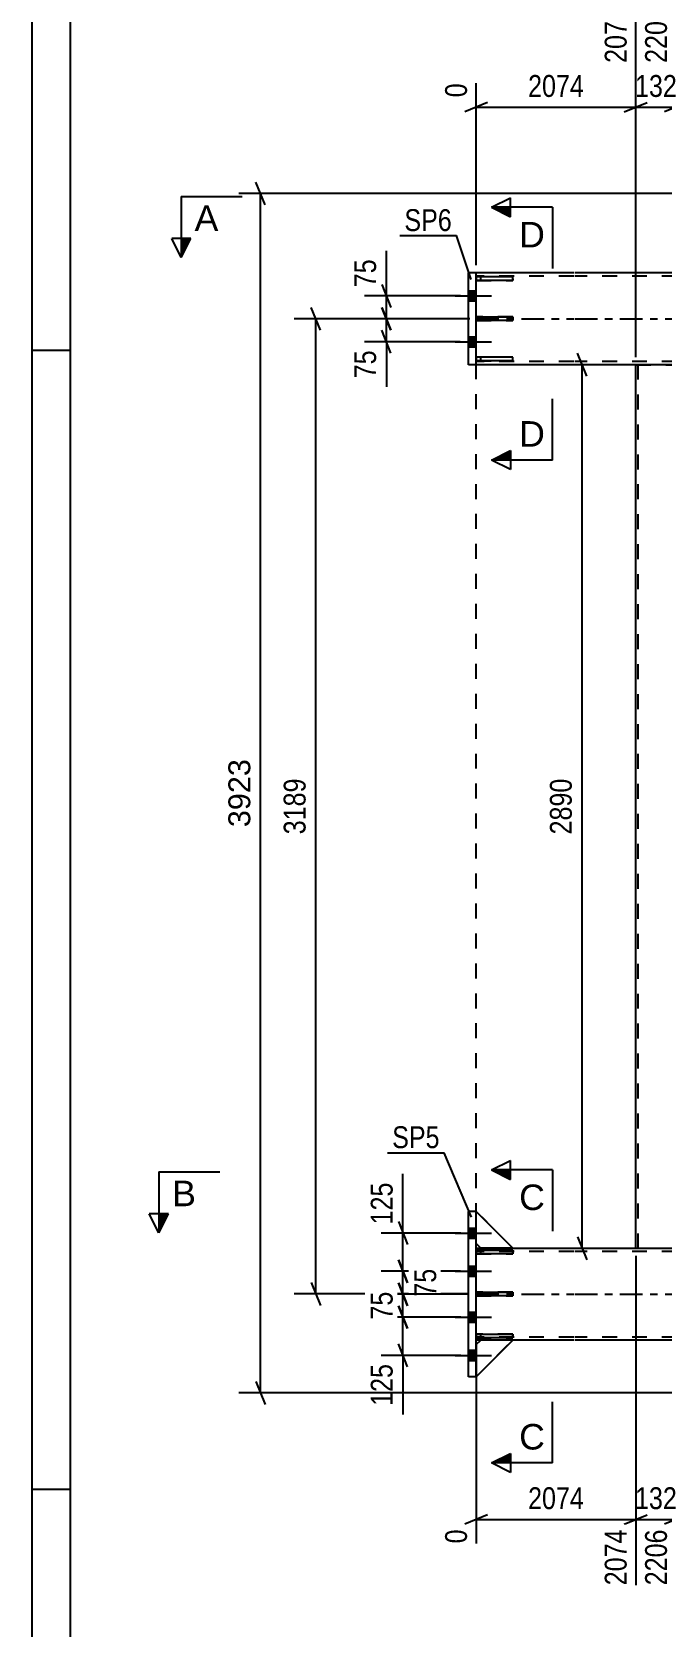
# Model space of a CAD drawing. Header units: millimetres. Extents: x 0 to 841, y 0 to 594.
# Drawn here: x 0 to 82.5, y 280 to 488.7 of the extents above; entities that cross this region are included whole.
import ezdxf

# ---------------------------------------------------------------- set-up
doc = ezdxf.new("R2010")
doc.units = ezdxf.units.MM
doc.linetypes.add('DXK_LINE_DOT2', pattern=[3.9198, 1.9599, -1.9599])
doc.linetypes.add('DXK_LINE_DOT3', pattern=[5.9187, 2.979, -0.9799, 0.9799, -0.9799])
doc.styles.add('Arial', font='ARIAL.TTF', dxfattribs={"height": 0.2})
doc.styles.add('Arial Narrow', font='ARIALN.TTF', dxfattribs={"height": 0.2})

# ---------------------------------------------------------------- blocks, each defined once
blk = doc.blocks.new('Unknown-761549208-1135')
at = {"color": 5, "linetype": 'Continuous'}
for p, q in [((0, 594), (0, 0)), ((5, 589), (5, 5)), ((5, 447), (0, 447)), ((5, 298), (0, 298))]:
    blk.add_line(p, q, dxfattribs=at)
blk = doc.blocks.new('Part-761549208-4518 - 4406')
at = {"color": 7, "linetype": 'DXK_LINE_DOT2'}
for p, q in [((62.96, 318.32), (58.16, 318.32)), ((58.16, 318.32), (58.16, 317.84)), ((58.16, 317.84), (62.96, 317.84)), ((58.76, 317.84), (58.76, 318.32)), ((62.96, 317.84), (62.96, 318.32))]:
    blk.add_line(p, q, dxfattribs=at)
blk = doc.blocks.new('Part-761549208-4519 - 4406')
at = {"color": 7, "linetype": 'DXK_LINE_DOT2'}
for p, q in [((62.96, 329.32), (58.16, 329.32)), ((58.16, 329.32), (58.16, 328.84)), ((58.16, 328.84), (62.96, 328.84)), ((58.76, 328.84), (58.76, 329.32)), ((62.96, 328.84), (62.96, 329.32))]:
    blk.add_line(p, q, dxfattribs=at)
blk = doc.blocks.new('Part-761549208-4520 - 4406')
at = {"color": 7, "linetype": 'DXK_LINE_DOT2'}
for p, q in [((62.96, 323.82), (58.16, 323.82)), ((58.16, 323.82), (58.16, 323.34)), ((58.76, 323.34), (58.76, 323.82)), ((62.96, 323.34), (62.96, 323.82)), ((58.16, 323.34), (62.96, 323.34))]:
    blk.add_line(p, q, dxfattribs=at)
blk = doc.blocks.new('Bolt-761549208-4456 - 4406')
at = {"linetype": 'Continuous'}
for points in [[(57.16, 332.2), (57.16, 330.88), (58.16, 330.88), (58.16, 332.2)], [(57.16, 332.2), (57.16, 330.88), (58.16, 330.88), (58.16, 332.2)], [(57.16, 332.2), (57.16, 330.88), (58.16, 330.88), (58.16, 332.2)], [(57.16, 327.2), (57.16, 325.88), (58.16, 325.88), (58.16, 327.2)], [(57.16, 327.2), (57.16, 325.88), (58.16, 325.88), (58.16, 327.2)], [(57.16, 321.2), (57.16, 319.88), (58.16, 319.88), (58.16, 321.2)], [(57.16, 321.2), (57.16, 319.88), (58.16, 319.88), (58.16, 321.2)], [(57.16, 316.2), (57.16, 314.88), (58.16, 314.88), (58.16, 316.2)], [(57.16, 316.2), (57.16, 314.88), (58.16, 314.88), (58.16, 316.2)], [(57.16, 316.2), (57.16, 314.88), (58.16, 314.88), (58.16, 316.2)]]:
    blk.add_hatch(color=1, dxfattribs=at).paths.add_polyline_path(points)
at = {"color": 1, "linetype": 'Continuous'}
for p, q in [((57.16, 332.2), (58.16, 332.2)), ((57.16, 332.2), (58.16, 332.2)), ((57.16, 332.2), (58.16, 332.2)), ((55.4, 331.54), (60.16, 331.54)), ((55.4, 331.54), (60.16, 331.54)), ((55.4, 331.54), (60.16, 331.54)), ((57.16, 330.88), (58.16, 330.88)), ((57.16, 330.88), (58.16, 330.88)), ((57.16, 330.88), (58.16, 330.88)), ((55.4, 326.54), (60.16, 326.54)), ((55.4, 326.54), (60.16, 326.54)), ((57.16, 327.2), (58.16, 327.2)), ((57.16, 327.2), (58.16, 327.2)), ((57.16, 325.88), (58.16, 325.88)), ((57.16, 325.88), (58.16, 325.88)), ((55.4, 320.54), (60.16, 320.54)), ((55.4, 320.54), (60.16, 320.54)), ((57.16, 321.2), (58.16, 321.2)), ((57.16, 321.2), (58.16, 321.2)), ((57.16, 319.88), (58.16, 319.88)), ((57.16, 319.88), (58.16, 319.88)), ((55.4, 315.54), (60.16, 315.54)), ((55.4, 315.54), (60.16, 315.54)), ((55.4, 315.54), (60.16, 315.54)), ((57.16, 316.2), (58.16, 316.2)), ((57.16, 316.2), (58.16, 316.2)), ((57.16, 316.2), (58.16, 316.2)), ((57.16, 314.88), (58.16, 314.88)), ((57.16, 314.88), (58.16, 314.88)), ((57.16, 314.88), (58.16, 314.88))]:
    blk.add_line(p, q, dxfattribs=at)
blk = doc.blocks.new('Part-761549208-4521 - 4406')
at = {"color": 2, "linetype": 'Continuous'}
for p, q in [((58.16, 317.84), (58.16, 318.32)), ((58.16, 318.32), (62.96, 318.32)), ((62.96, 317.84), (58.16, 317.84)), ((62.96, 318.32), (62.96, 317.84))]:
    blk.add_line(p, q, dxfattribs=at)
at = {"color": 7, "linetype": 'DXK_LINE_DOT2'}
blk.add_line((58.76, 317.84), (58.76, 318.32), dxfattribs=at)
blk = doc.blocks.new('Bolt-761549208-4457 - 4406')
at = {"linetype": 'Continuous'}
for points in [[(57.16, 454.81), (57.16, 453.49), (58.16, 453.49), (58.16, 454.81)], [(57.16, 454.81), (57.16, 453.49), (58.16, 453.49), (58.16, 454.81)], [(57.16, 448.81), (57.16, 447.49), (58.16, 447.49), (58.16, 448.81)], [(57.16, 448.81), (57.16, 447.49), (58.16, 447.49), (58.16, 448.81)]]:
    blk.add_hatch(color=1, dxfattribs=at).paths.add_polyline_path(points)
at = {"color": 1, "linetype": 'Continuous'}
for p, q in [((55.4, 454.15), (60.16, 454.15)), ((55.4, 454.15), (60.16, 454.15)), ((57.16, 454.81), (58.16, 454.81)), ((57.16, 454.81), (58.16, 454.81)), ((57.16, 453.49), (58.16, 453.49)), ((57.16, 453.49), (58.16, 453.49)), ((57.16, 448.81), (58.16, 448.81)), ((57.16, 448.81), (58.16, 448.81)), ((55.4, 448.15), (60.16, 448.15)), ((55.4, 448.15), (60.16, 448.15)), ((57.16, 447.49), (58.16, 447.49)), ((57.16, 447.49), (58.16, 447.49))]:
    blk.add_line(p, q, dxfattribs=at)
blk = doc.blocks.new('Part-761549208-4522 - 4406')
at = {"color": 2, "linetype": 'Continuous'}
for p, q in [((58.16, 328.84), (58.16, 329.32)), ((58.16, 329.32), (62.96, 329.32)), ((62.96, 328.84), (58.16, 328.84)), ((62.96, 329.32), (62.96, 328.84))]:
    blk.add_line(p, q, dxfattribs=at)
at = {"color": 7, "linetype": 'DXK_LINE_DOT2'}
blk.add_line((58.76, 328.84), (58.76, 329.32), dxfattribs=at)
blk = doc.blocks.new('Part-761549208-4523 - 4406')
at = {"color": 2, "linetype": 'Continuous'}
for p, q in [((58.16, 323.34), (58.16, 323.82)), ((58.16, 323.82), (62.96, 323.82)), ((62.96, 323.82), (62.96, 323.34)), ((62.96, 323.34), (58.16, 323.34))]:
    blk.add_line(p, q, dxfattribs=at)
at = {"color": 7, "linetype": 'DXK_LINE_DOT2'}
blk.add_line((58.76, 323.34), (58.76, 323.82), dxfattribs=at)
blk = doc.blocks.new('Part-761549208-4524 - 4406')
at = {"color": 2, "linetype": 'Continuous'}
for p, q in [((58.16, 334.34), (58.16, 334.38)), ((58.16, 334.38), (62.96, 329.58)), ((58.76, 329.58), (58.16, 330.18)), ((62.96, 329.58), (58.76, 329.58))]:
    blk.add_line(p, q, dxfattribs=at)
at = {"color": 7, "linetype": 'DXK_LINE_DOT2'}
blk.add_line((58.16, 330.18), (58.16, 334.34), dxfattribs=at)
blk = doc.blocks.new('Part-761549208-4464 - 4406')
at = {"color": 2, "linetype": 'Continuous'}
for p, q in [((70.96, 329.54), (58.16, 329.54)), ((558.74, 329.54), (71.06, 329.54)), ((58.76, 317.54), (58.16, 317.54)), ((70.96, 317.54), (62.96, 317.54)), ((191.94, 317.54), (71.06, 317.54))]:
    blk.add_line(p, q, dxfattribs=at)
at = {"color": 7, "linetype": 'DXK_LINE_DOT2'}
for p, q in [((58.16, 317.54), (58.16, 329.54)), ((70.96, 329.14), (58.16, 329.14)), ((558.74, 329.14), (71.06, 329.14)), ((70.96, 317.94), (58.16, 317.94)), ((62.96, 317.54), (58.76, 317.54)), ((558.74, 317.94), (71.06, 317.94))]:
    blk.add_line(p, q, dxfattribs=at)
at = {"color": 7, "linetype": 'DXK_LINE_DOT3'}
for p, q in [((58.16, 323.54), (70.96, 323.54)), ((71.06, 323.54), (558.74, 323.54))]:
    blk.add_line(p, q, dxfattribs=at)
blk = doc.blocks.new('Part-761549208-4469 - 4406')
at = {"color": 2, "linetype": 'Continuous'}
for p, q in [((70.96, 457.15), (58.16, 457.15)), ((191.94, 457.15), (71.06, 457.15)), ((70.96, 445.15), (58.16, 445.15)), ((191.94, 445.15), (71.06, 445.15))]:
    blk.add_line(p, q, dxfattribs=at)
at = {"color": 7, "linetype": 'DXK_LINE_DOT2'}
for p, q in [((58.16, 445.15), (58.16, 457.15)), ((70.96, 456.75), (58.16, 456.75)), ((558.74, 456.75), (71.06, 456.75)), ((70.96, 445.55), (58.16, 445.55)), ((558.74, 445.55), (71.06, 445.55))]:
    blk.add_line(p, q, dxfattribs=at)
at = {"color": 7, "linetype": 'DXK_LINE_DOT3'}
for p, q in [((58.16, 451.15), (70.96, 451.15)), ((71.06, 451.15), (558.74, 451.15))]:
    blk.add_line(p, q, dxfattribs=at)
blk = doc.blocks.new('Part-761549208-4470 - 4406')
at = {"color": 7, "linetype": 'DXK_LINE_DOT2'}
for p, q in [((62.96, 446.13), (58.16, 446.13)), ((58.16, 446.13), (58.16, 445.65)), ((58.16, 445.65), (62.96, 445.65)), ((58.76, 445.65), (58.76, 446.13)), ((62.96, 445.65), (62.96, 446.13))]:
    blk.add_line(p, q, dxfattribs=at)
blk = doc.blocks.new('Part-761549208-4471 - 4406')
at = {"color": 7, "linetype": 'DXK_LINE_DOT2'}
for p, q in [((62.96, 456.65), (58.16, 456.65)), ((58.16, 456.65), (58.16, 456.17)), ((58.16, 456.17), (62.96, 456.17)), ((58.76, 456.17), (58.76, 456.65)), ((62.96, 456.17), (62.96, 456.65))]:
    blk.add_line(p, q, dxfattribs=at)
blk = doc.blocks.new('Part-761549208-4472 - 4406')
at = {"color": 7, "linetype": 'DXK_LINE_DOT2'}
for p, q in [((62.96, 451.39), (58.16, 451.39)), ((58.16, 451.39), (58.16, 450.91)), ((58.16, 450.91), (62.96, 450.91)), ((58.76, 450.91), (58.76, 451.39)), ((62.96, 450.91), (62.96, 451.39))]:
    blk.add_line(p, q, dxfattribs=at)
blk = doc.blocks.new('Part-761549208-4473 - 4406')
at = {"color": 2, "linetype": 'Continuous'}
for p, q in [((58.16, 445.65), (58.16, 446.13)), ((62.96, 446.13), (58.16, 446.13)), ((62.96, 445.65), (58.16, 445.65)), ((62.96, 445.95), (62.96, 446.13)), ((62.96, 445.65), (62.96, 445.95))]:
    blk.add_line(p, q, dxfattribs=at)
at = {"color": 7, "linetype": 'DXK_LINE_DOT2'}
for p, q in [((58.76, 445.65), (58.76, 446.13)), ((62.96, 445.95), (62.96, 445.95))]:
    blk.add_line(p, q, dxfattribs=at)
blk = doc.blocks.new('Part-761549208-4474 - 4406')
at = {"color": 2, "linetype": 'Continuous'}
for p, q in [((62.96, 456.65), (58.16, 456.65)), ((58.16, 456.65), (58.16, 456.17)), ((62.96, 456.17), (58.16, 456.17)), ((62.96, 456.36), (62.96, 456.65)), ((62.96, 456.35), (62.96, 456.17))]:
    blk.add_line(p, q, dxfattribs=at)
at = {"color": 7, "linetype": 'DXK_LINE_DOT2'}
for p, q in [((58.76, 456.17), (58.76, 456.65)), ((62.96, 456.36), (62.96, 456.35))]:
    blk.add_line(p, q, dxfattribs=at)
blk = doc.blocks.new('Part-761549208-4475 - 4406')
at = {"color": 2, "linetype": 'Continuous'}
for p, q in [((58.16, 450.91), (58.16, 451.39)), ((58.16, 451.39), (62.96, 451.39)), ((62.96, 450.91), (58.16, 450.91)), ((62.96, 451.39), (62.96, 450.91))]:
    blk.add_line(p, q, dxfattribs=at)
at = {"color": 7, "linetype": 'DXK_LINE_DOT2'}
blk.add_line((58.76, 450.91), (58.76, 451.39), dxfattribs=at)
blk = doc.blocks.new('Part-761549208-4525 - 4406')
at = {"color": 7, "linetype": 'DXK_LINE_DOT2'}
for p, q in [((58.16, 330.18), (58.16, 334.38)), ((58.16, 334.38), (62.96, 329.58)), ((58.76, 329.58), (58.16, 330.18)), ((62.96, 329.58), (58.76, 329.58))]:
    blk.add_line(p, q, dxfattribs=at)
blk = doc.blocks.new('Part-761549208-4526 - 4406')
at = {"color": 2, "linetype": 'Continuous'}
for p, q in [((58.16, 316.94), (58.76, 317.54)), ((58.16, 312.74), (62.96, 317.54)), ((62.96, 317.54), (58.76, 317.54))]:
    blk.add_line(p, q, dxfattribs=at)
at = {"color": 7, "linetype": 'DXK_LINE_DOT2'}
blk.add_line((58.16, 312.74), (58.16, 316.94), dxfattribs=at)
blk = doc.blocks.new('Part-761549208-4527 - 4406')
at = {"color": 7, "linetype": 'DXK_LINE_DOT2'}
for p, q in [((58.76, 317.54), (58.16, 316.94)), ((58.16, 312.74), (62.96, 317.54)), ((62.96, 317.54), (58.76, 317.54)), ((58.16, 316.94), (58.16, 312.74))]:
    blk.add_line(p, q, dxfattribs=at)
blk = doc.blocks.new('Part-761549208-4542 - 4406')
at = {"color": 2, "linetype": 'Continuous'}
for p, q in [((57.16, 312.74), (57.16, 334.34)), ((58.16, 334.34), (57.16, 334.34)), ((58.16, 312.74), (58.16, 334.34)), ((58.16, 312.74), (57.16, 312.74))]:
    blk.add_line(p, q, dxfattribs=at)
blk = doc.blocks.new('Part-761549208-4547 - 4406')
at = {"color": 2, "linetype": 'Continuous'}
for p, q in [((57.16, 445.15), (57.16, 457.15)), ((58.16, 457.15), (57.16, 457.15)), ((58.16, 445.15), (58.16, 457.15)), ((58.16, 445.15), (57.16, 445.15))]:
    blk.add_line(p, q, dxfattribs=at)
blk = doc.blocks.new('Part-761549208-4614 - 4406')
at = {"color": 2, "linetype": 'Continuous'}
for p, q in [((79.06, 329.54), (79.06, 445.15)), ((84.34, 330.41), (84.34, 444.4))]:
    blk.add_line(p, q, dxfattribs=at)
at = {"color": 7, "linetype": 'DXK_LINE_DOT2'}
for p, q in [((79.06, 445.15), (84.34, 445.15)), ((79.38, 329.54), (79.38, 445.15)), ((84.02, 329.54), (84.02, 445.15)), ((84.34, 444.4), (84.34, 445.15)), ((84.34, 329.54), (84.34, 330.41)), ((84.34, 329.54), (79.06, 329.54))]:
    blk.add_line(p, q, dxfattribs=at)
blk = doc.blocks.new('Line-761549208-5431 - 4406')
at = {"color": 1, "linetype": 'DXK_LINE_DOT2'}
blk.add_line((58.16, 329.58), (58.16, 445.89), dxfattribs=at)
blk = doc.blocks.new('StraightDimension-761549208-5188 - 4406')
at = {"color": 7, "linetype": 'Continuous'}
for p, q in [((57.16, 451.15), (34.33, 451.15)), ((37.78, 449.65), (36.58, 452.65)), ((37.18, 323.58), (37.18, 451.15)), ((57.16, 323.58), (34.33, 323.58)), ((36.58, 325.08), (37.78, 322.08))]:
    blk.add_line(p, q, dxfattribs=at)
at = {"color": 0}
blk.add_wipeout([(36.43, 391.62), (32.23, 391.62), (32.23, 383.11), (36.43, 383.11)], dxfattribs=at)
at = {"color": 3, "style": 'Arial Narrow'}
blk.add_text('3189', height=2.863, rotation=90.0002, dxfattribs=at).set_placement((35.83, 383.71))
blk = doc.blocks.new('StraightDimension-761549208-13310 - 4406')
at = {"color": 7, "linetype": 'Continuous'}
for p, q in [((79.06, 446.15), (79.06, 491.94)), ((84.34, 445.4), (84.34, 491.94)), ((77.56, 478.23), (80.56, 479.43)), ((79.06, 478.83), (84.34, 478.83)), ((85.84, 479.43), (82.84, 478.23))]:
    blk.add_line(p, q, dxfattribs=at)
at = {"color": 0}
blk.add_wipeout([(85.05, 479.58), (85.05, 483.78), (78.36, 483.78), (78.36, 479.58)], dxfattribs=at)
at = {"color": 0, "linetype": 'Continuous'}
blk.add_wipeout([(83.74, 492.54), (79.54, 492.54), (79.54, 484.03), (83.74, 484.03)], dxfattribs=at)
at = {"color": 3, "linetype": 'Continuous', "style": 'Arial Narrow'}
blk.add_text('2206', height=2.863, rotation=90.0002, dxfattribs=at).set_placement((83.14, 484.63))
at = {"color": 3, "style": 'Arial Narrow'}
blk.add_text('132', height=2.863, dxfattribs=at).set_placement((78.96, 480.18))
blk = doc.blocks.new('StraightDimension-761549208-7440 - 4406')
at = {"color": 7, "linetype": 'Continuous'}
for p, q in [((47.98, 322.04), (49.18, 319.04)), ((56.15, 320.54), (45.73, 320.54)), ((48.58, 315.54), (48.58, 320.54)), ((56.16, 315.54), (45.73, 315.54)), ((49.18, 314.04), (47.98, 317.04))]:
    blk.add_line(p, q, dxfattribs=at)
at = {"color": 0}
blk.add_wipeout([(47.83, 315.02), (43.63, 315.02), (43.63, 308.33), (47.83, 308.33)], dxfattribs=at)
at = {"color": 7, "linetype": 'Continuous'}
blk.add_line((48.58, 315.54), (48.58, 307.81), dxfattribs=at)
blk.add_line((48.58, 315.54), (48.58, 307.81), dxfattribs=at)
at = {"color": 3, "style": 'Arial Narrow'}
blk.add_text('125', height=2.863, rotation=90.0002, dxfattribs=at).set_placement((47.23, 308.93))
blk = doc.blocks.new('StraightDimension-761549208-5127 - 4406')
at = {"color": 7, "linetype": 'Continuous'}
for p, q in [((72.63, 443.65), (71.43, 446.65)), ((78.06, 445.15), (69.18, 445.15)), ((72.03, 329.54), (72.03, 445.15)), ((71.43, 331.04), (72.63, 328.04)), ((78.06, 329.54), (69.18, 329.54))]:
    blk.add_line(p, q, dxfattribs=at)
at = {"color": 0}
blk.add_wipeout([(71.28, 391.61), (67.08, 391.61), (67.08, 383.09), (71.28, 383.09)], dxfattribs=at)
at = {"color": 3, "style": 'Arial Narrow'}
blk.add_text('2890', height=2.863, rotation=90.0002, dxfattribs=at).set_placement((70.68, 383.69))
blk = doc.blocks.new('StraightDimension-761549208-13633 - 4406')
at = {"color": 7, "linetype": 'Continuous'}
for p, q in [((79.06, 328.54), (79.06, 285.46)), ((84.34, 328.54), (84.34, 285.46)), ((77.56, 293.47), (80.56, 294.67)), ((85.84, 294.67), (82.84, 293.47)), ((79.06, 294.07), (84.34, 294.07))]:
    blk.add_line(p, q, dxfattribs=at)
at = {"color": 0}
blk.add_wipeout([(85.05, 294.82), (85.05, 299.02), (78.36, 299.02), (78.36, 294.82)], dxfattribs=at)
at = {"color": 0, "linetype": 'Continuous'}
blk.add_wipeout([(83.74, 293.37), (79.54, 293.37), (79.54, 284.86), (83.74, 284.86)], dxfattribs=at)
at = {"color": 3, "style": 'Arial Narrow'}
blk.add_text('132', height=2.863, dxfattribs=at).set_placement((78.96, 295.42))
at = {"color": 3, "linetype": 'Continuous', "style": 'Arial Narrow'}
blk.add_text('2206', height=2.863, rotation=90.0002, dxfattribs=at).set_placement((83.14, 285.46))
blk = doc.blocks.new('StraightDimension-761549208-5210 - 4406')
at = {"color": 7, "linetype": 'Continuous'}
for p, q in [((57.33, 451.15), (43.56, 451.15)), ((45.81, 452.65), (47.01, 449.65)), ((46.41, 448.15), (46.41, 451.15)), ((47.01, 446.65), (45.81, 449.65)), ((56.05, 448.15), (43.56, 448.15))]:
    blk.add_line(p, q, dxfattribs=at)
at = {"color": 0}
blk.add_wipeout([(45.66, 447.63), (41.46, 447.63), (41.46, 442.77), (45.66, 442.77)], dxfattribs=at)
at = {"color": 7, "linetype": 'Continuous'}
blk.add_line((46.41, 448.15), (46.41, 442.25), dxfattribs=at)
blk.add_line((46.41, 448.15), (46.41, 442.25), dxfattribs=at)
at = {"color": 3, "style": 'Arial Narrow'}
blk.add_text('75', height=2.863, rotation=90.0002, dxfattribs=at).set_placement((45.06, 443.37))
blk = doc.blocks.new('StraightDimension-761549208-5216 - 4406')
at = {"color": 7, "linetype": 'Continuous'}
for p, q in [((45.81, 455.65), (47.01, 452.65)), ((56.1, 454.15), (43.56, 454.15)), ((46.41, 451.15), (46.41, 454.15)), ((57.33, 451.15), (43.56, 451.15)), ((47.01, 449.65), (45.81, 452.65))]:
    blk.add_line(p, q, dxfattribs=at)
at = {"color": 0}
blk.add_wipeout([(45.66, 459.54), (41.46, 459.54), (41.46, 454.68), (45.66, 454.68)], dxfattribs=at)
at = {"color": 7, "linetype": 'Continuous'}
blk.add_line((46.41, 454.15), (46.41, 460.06), dxfattribs=at)
blk.add_line((46.41, 454.15), (46.41, 460.06), dxfattribs=at)
at = {"color": 3, "style": 'Arial Narrow'}
blk.add_text('75', height=2.863, rotation=90.0002, dxfattribs=at).set_placement((45.06, 455.28))
blk = doc.blocks.new('StraightDimension-761549208-7437 - 4406')
at = {"color": 7, "linetype": 'Continuous'}
for p, q in [((47.98, 333.04), (49.18, 330.04)), ((56.16, 331.54), (45.73, 331.54)), ((48.58, 326.54), (48.58, 331.54)), ((49.18, 325.04), (47.98, 328.04)), ((56.12, 326.54), (45.73, 326.54))]:
    blk.add_line(p, q, dxfattribs=at)
at = {"color": 0}
blk.add_wipeout([(47.83, 338.75), (43.63, 338.75), (43.63, 332.07), (47.83, 332.07)], dxfattribs=at)
at = {"color": 7, "linetype": 'Continuous'}
blk.add_line((48.58, 331.54), (48.58, 339.28), dxfattribs=at)
blk.add_line((48.58, 331.54), (48.58, 339.28), dxfattribs=at)
at = {"color": 3, "style": 'Arial Narrow'}
blk.add_text('125', height=2.863, rotation=90.0002, dxfattribs=at).set_placement((47.23, 332.67))
blk = doc.blocks.new('StraightDimension-761549208-7438 - 4406')
at = {"color": 7, "linetype": 'Continuous'}
for p, q in [((47.98, 328.04), (49.18, 325.04)), ((56.12, 326.54), (46.18, 326.54)), ((48.58, 323.54), (48.58, 326.54)), ((57.21, 323.54), (46.18, 323.54)), ((49.18, 322.04), (47.98, 325.04))]:
    blk.add_line(p, q, dxfattribs=at)
at = {"color": 0}
blk.add_wipeout([(53.53, 327.47), (49.33, 327.47), (49.33, 322.62), (53.53, 322.62)], dxfattribs=at)
at = {"color": 3, "style": 'Arial Narrow'}
blk.add_text('75', height=2.863, rotation=90.0002, dxfattribs=at).set_placement((52.93, 323.22))
blk = doc.blocks.new('StraightDimension-761549208-7439 - 4406')
at = {"color": 7, "linetype": 'Continuous'}
for p, q in [((57.21, 323.54), (45.73, 323.54)), ((47.98, 325.04), (49.18, 322.04)), ((48.58, 320.54), (48.58, 323.54)), ((49.18, 319.04), (47.98, 322.04)), ((56.15, 320.54), (45.73, 320.54))]:
    blk.add_line(p, q, dxfattribs=at)
at = {"color": 0}
blk.add_wipeout([(47.83, 324.47), (43.63, 324.47), (43.63, 319.62), (47.83, 319.62)], dxfattribs=at)
at = {"color": 3, "style": 'Arial Narrow'}
blk.add_text('75', height=2.863, rotation=90.0002, dxfattribs=at).set_placement((47.23, 320.22))
blk = doc.blocks.new('StraightDimension-761549208-13311 - 4406')
at = {"color": 7, "linetype": 'Continuous'}
for p, q in [((79.06, 446.15), (79.06, 491.94)), ((58.16, 458.15), (58.16, 481.96)), ((59.66, 479.43), (56.66, 478.23)), ((58.16, 478.83), (79.06, 478.83)), ((77.56, 478.23), (80.56, 479.43))]:
    blk.add_line(p, q, dxfattribs=at)
at = {"color": 0, "linetype": 'Continuous'}
for points in [[(78.46, 492.54), (74.26, 492.54), (74.26, 484.03), (78.46, 484.03)], [(57.56, 482.56), (53.36, 482.56), (53.36, 479.53), (57.56, 479.53)]]:
    blk.add_wipeout(points, dxfattribs=at)
at = {"color": 0}
blk.add_wipeout([(72.87, 479.58), (72.87, 483.78), (64.36, 483.78), (64.36, 479.58)], dxfattribs=at)
at = {"color": 3, "linetype": 'Continuous', "style": 'Arial Narrow'}
for s, height, p in [('2074', 2.863, (77.86, 484.63)), ('0', 2.86, (56.96, 480.13))]:
    blk.add_text(s, height=height, rotation=90.0002, dxfattribs=at).set_placement(p)
at = {"color": 3, "style": 'Arial Narrow'}
blk.add_text('2074', height=2.863, dxfattribs=at).set_placement((64.96, 480.18))
blk = doc.blocks.new('StraightDimension-761549208-13634 - 4406')
at = {"color": 7, "linetype": 'Continuous'}
for p, q in [((79.06, 328.54), (79.06, 285.46)), ((58.16, 316.54), (58.16, 290.94)), ((59.66, 294.67), (56.66, 293.47)), ((77.56, 293.47), (80.56, 294.67)), ((58.16, 294.07), (79.06, 294.07))]:
    blk.add_line(p, q, dxfattribs=at)
at = {"color": 0}
blk.add_wipeout([(72.87, 294.82), (72.87, 299.02), (64.36, 299.02), (64.36, 294.82)], dxfattribs=at)
at = {"color": 0, "linetype": 'Continuous'}
for points in [[(57.56, 293.37), (53.36, 293.37), (53.36, 290.34), (57.56, 290.34)], [(78.46, 293.37), (74.26, 293.37), (74.26, 284.86), (78.46, 284.86)]]:
    blk.add_wipeout(points, dxfattribs=at)
at = {"color": 3, "style": 'Arial Narrow'}
blk.add_text('2074', height=2.863, dxfattribs=at).set_placement((64.96, 295.42))
at = {"color": 3, "linetype": 'Continuous', "style": 'Arial Narrow'}
for s, height, p in [('0', 2.86, (56.96, 290.94)), ('2074', 2.863, (77.86, 285.46))]:
    blk.add_text(s, height=height, rotation=90.0002, dxfattribs=at).set_placement(p)
blk = doc.blocks.new('StraightDimension-761549208-14044 - 4406')
at = {"color": 7, "linetype": 'Continuous'}
for p, q in [((196.61, 467.54), (27.09, 467.54)), ((30.54, 466.04), (29.34, 469.04)), ((29.94, 310.63), (29.94, 467.54)), ((29.34, 312.13), (30.54, 309.13)), ((190.94, 310.63), (27.09, 310.63))]:
    blk.add_line(p, q, dxfattribs=at)
at = {"color": 0}
blk.add_wipeout([(29.19, 394.13), (24.99, 394.13), (24.99, 384.04), (29.19, 384.04)], dxfattribs=at)
at = {"color": 3, "style": 'Arial'}
blk.add_text('3923', height=2.865, rotation=90.0002, dxfattribs=at).set_placement((28.59, 384.64))
blk = doc.blocks.new('SectionMark-761549208-5371 - 4406')
at = {"color": 6, "linetype": 'Continuous'}
for p, q in [((16.62, 339.55), (16.62, 331.55)), ((16.62, 331.55), (15.37, 334.05))]:
    blk.add_line(p, q, dxfattribs=at)
at = {"color": 0, "linetype": 'Continuous'}
blk.add_wipeout([(21.48, 335.05), (21.48, 338.55), (18.37, 338.55), (18.37, 335.05)], dxfattribs=at)
at = {"linetype": 'Continuous'}
blk.add_hatch(color=6, dxfattribs=at).paths.add_polyline_path([(16.62, 334.05), (17.87, 334.05), (16.62, 331.55)])
at = {"color": 6, "linetype": 'Continuous'}
for p, q in [((16.62, 339.55), (24.62, 339.55)), ((17.87, 334.05), (15.37, 334.05)), ((16.62, 331.55), (17.87, 334.05))]:
    blk.add_line(p, q, dxfattribs=at)
at = {"color": 3, "linetype": 'Continuous', "style": 'Arial'}
blk.add_text('B', height=3.34, dxfattribs=at).set_placement((18.37, 335.05))
blk = doc.blocks.new('Mark-761549208-4538 - 4406')
at = {"color": 0}
blk.add_wipeout([(53.38, 342.65), (53.38, 345.65), (47.17, 345.65), (47.17, 342.65)], dxfattribs=at)
blk.add_wipeout([(53.38, 342.65), (53.38, 345.65), (47.17, 345.65), (47.17, 342.65)], dxfattribs=at)
at = {"color": 30, "linetype": 'Continuous'}
for p in [(46.57, 342.05), (57.56, 333.6)]:
    blk.add_line(p, (53.98, 342.05), dxfattribs=at)
at = {"color": 3, "style": 'Arial Narrow'}
blk.add_text('SP5', height=2.863, dxfattribs=at).set_placement((47.17, 342.65))
blk = doc.blocks.new('Mark-761549208-4543 - 4406')
at = {"color": 0}
blk.add_wipeout([(54.98, 462.63), (54.98, 465.63), (48.77, 465.63), (48.77, 462.63)], dxfattribs=at)
blk.add_wipeout([(54.98, 462.63), (54.98, 465.63), (48.77, 465.63), (48.77, 462.63)], dxfattribs=at)
at = {"color": 30, "linetype": 'Continuous'}
for p in [(48.17, 462.03), (57.51, 456.29)]:
    blk.add_line(p, (55.58, 462.03), dxfattribs=at)
at = {"color": 3, "style": 'Arial Narrow'}
blk.add_text('SP6', height=2.863, dxfattribs=at).set_placement((48.77, 462.63))
blk = doc.blocks.new('SectionMark-761549208-5377 - 4406')
at = {"color": 6, "linetype": 'Continuous'}
for p, q in [((19.55, 467.15), (19.55, 459.15)), ((19.55, 459.15), (18.3, 461.65))]:
    blk.add_line(p, q, dxfattribs=at)
at = {"color": 0, "linetype": 'Continuous'}
blk.add_wipeout([(24.41, 462.65), (24.41, 466.15), (21.3, 466.15), (21.3, 462.65)], dxfattribs=at)
at = {"linetype": 'Continuous'}
blk.add_hatch(color=6, dxfattribs=at).paths.add_polyline_path([(19.55, 461.65), (20.8, 461.65), (19.55, 459.15)])
at = {"color": 6, "linetype": 'Continuous'}
for p, q in [((19.55, 467.15), (27.55, 467.15)), ((20.8, 461.65), (18.3, 461.65)), ((19.55, 459.15), (20.8, 461.65))]:
    blk.add_line(p, q, dxfattribs=at)
at = {"color": 3, "linetype": 'Continuous', "style": 'Arial'}
blk.add_text('A', height=3.34, dxfattribs=at).set_placement((21.3, 462.65))
blk = doc.blocks.new('SectionMark-761549208-14190 - 4406')
at = {"linetype": 'Continuous'}
for points in [[(62.66, 339.8), (62.66, 338.55), (60.16, 339.8)], [(62.66, 302.72), (62.66, 301.47), (60.16, 301.47)]]:
    blk.add_hatch(color=6, dxfattribs=at).paths.add_polyline_path(points)
at = {"color": 6, "linetype": 'Continuous'}
for p, q in [((60.16, 339.8), (62.66, 341.05)), ((62.66, 338.55), (62.66, 341.05)), ((68.16, 339.8), (60.16, 339.8)), ((60.16, 339.8), (62.66, 338.55)), ((60.16, 301.47), (62.66, 302.72)), ((62.66, 302.72), (62.66, 300.22)), ((68.16, 301.47), (60.16, 301.47)), ((62.66, 300.22), (60.16, 301.47))]:
    blk.add_line(p, q, dxfattribs=at)
at = {"color": 0, "linetype": 'Continuous'}
for points in [[(67.16, 334.55), (67.16, 338.05), (63.79, 338.05), (63.79, 334.55)], [(67.16, 303.22), (67.16, 306.72), (63.79, 306.72), (63.79, 303.22)]]:
    blk.add_wipeout(points, dxfattribs=at)
at = {"color": 6, "linetype": 'Continuous'}
for p, q in [((68.16, 339.8), (68.16, 331.8)), ((68.16, 301.47), (68.16, 309.47))]:
    blk.add_line(p, q, dxfattribs=at)
at = {"color": 3, "linetype": 'Continuous', "style": 'Arial'}
for p in [(63.79, 334.55), (63.79, 303.22)]:
    blk.add_text('C', height=3.34, dxfattribs=at).set_placement(p)
blk = doc.blocks.new('SectionMark-761549208-14612 - 4406')
at = {"linetype": 'Continuous'}
for points in [[(62.66, 465.74), (62.66, 464.49), (60.16, 465.74)], [(62.66, 433.92), (62.66, 432.67), (60.16, 432.67)]]:
    blk.add_hatch(color=6, dxfattribs=at).paths.add_polyline_path(points)
at = {"color": 6, "linetype": 'Continuous'}
for p, q in [((60.16, 465.74), (62.66, 466.99)), ((68.16, 465.74), (60.16, 465.74)), ((60.16, 465.74), (62.66, 464.49)), ((62.66, 464.49), (62.66, 466.99)), ((60.16, 432.67), (62.66, 433.92)), ((68.16, 432.67), (60.16, 432.67)), ((62.66, 431.42), (60.16, 432.67)), ((62.66, 433.92), (62.66, 431.42))]:
    blk.add_line(p, q, dxfattribs=at)
at = {"color": 0, "linetype": 'Continuous'}
for points in [[(67.16, 460.49), (67.16, 463.99), (63.79, 463.99), (63.79, 460.49)], [(67.16, 434.42), (67.16, 437.92), (63.79, 437.92), (63.79, 434.42)]]:
    blk.add_wipeout(points, dxfattribs=at)
at = {"color": 6, "linetype": 'Continuous'}
for p, q in [((68.16, 465.74), (68.16, 457.74)), ((68.16, 432.67), (68.16, 440.67))]:
    blk.add_line(p, q, dxfattribs=at)
at = {"color": 3, "linetype": 'Continuous', "style": 'Arial'}
for p in [(63.79, 460.49), (63.79, 434.42)]:
    blk.add_text('D', height=3.34, dxfattribs=at).set_placement(p)

msp = doc.modelspace()

# ---------------------------------------------------------------- block references
for name in ['Unknown-761549208-1135', 'Part-761549208-4547 - 4406', 'Part-761549208-4469 - 4406', 'Part-761549208-4471 - 4406', 'Part-761549208-4474 - 4406', 'Bolt-761549208-4457 - 4406', 'Part-761549208-4472 - 4406', 'Part-761549208-4475 - 4406', 'Part-761549208-4470 - 4406', 'Part-761549208-4473 - 4406', 'Line-761549208-5431 - 4406', 'Part-761549208-4614 - 4406', 'Part-761549208-4542 - 4406', 'Part-761549208-4524 - 4406', 'Part-761549208-4525 - 4406', 'Bolt-761549208-4456 - 4406', 'Part-761549208-4464 - 4406', 'Part-761549208-4519 - 4406', 'Part-761549208-4522 - 4406', 'Part-761549208-4520 - 4406', 'Part-761549208-4523 - 4406', 'Part-761549208-4518 - 4406', 'Part-761549208-4521 - 4406', 'Part-761549208-4526 - 4406', 'Part-761549208-4527 - 4406']:
    msp.add_blockref(name, (0, 0))

# ---------------------------------------------------------------- next in the draw order: block references
for name in ['StraightDimension-761549208-13310 - 4406', 'StraightDimension-761549208-5188 - 4406']:
    msp.add_blockref(name, (0, 0))

# ---------------------------------------------------------------- next in the draw order: block references
for name in ['StraightDimension-761549208-5210 - 4406', 'StraightDimension-761549208-5127 - 4406', 'StraightDimension-761549208-7437 - 4406', 'StraightDimension-761549208-7440 - 4406']:
    msp.add_blockref(name, (0, 0))

# ---------------------------------------------------------------- next in the draw order: block references
for name in ['StraightDimension-761549208-5216 - 4406', 'StraightDimension-761549208-7438 - 4406', 'StraightDimension-761549208-13633 - 4406']:
    msp.add_blockref(name, (0, 0))

# ---------------------------------------------------------------- next in the draw order: block references
for name in ['StraightDimension-761549208-13311 - 4406', 'StraightDimension-761549208-7439 - 4406']:
    msp.add_blockref(name, (0, 0))

# ---------------------------------------------------------------- next in the draw order: block references
msp.add_blockref('StraightDimension-761549208-13634 - 4406', (0, 0))

# ---------------------------------------------------------------- next in the draw order: block references
msp.add_blockref('StraightDimension-761549208-14044 - 4406', (0, 0))

# ---------------------------------------------------------------- next in the draw order: block references
for name in ['Mark-761549208-4543 - 4406', 'SectionMark-761549208-5371 - 4406']:
    msp.add_blockref(name, (0, 0))

# ---------------------------------------------------------------- next in the draw order: block references
for name in ['SectionMark-761549208-5377 - 4406', 'Mark-761549208-4538 - 4406', 'SectionMark-761549208-14190 - 4406']:
    msp.add_blockref(name, (0, 0))

# ---------------------------------------------------------------- next in the draw order: block references
msp.add_blockref('SectionMark-761549208-14612 - 4406', (0, 0))

doc.saveas('drawing.dxf')
